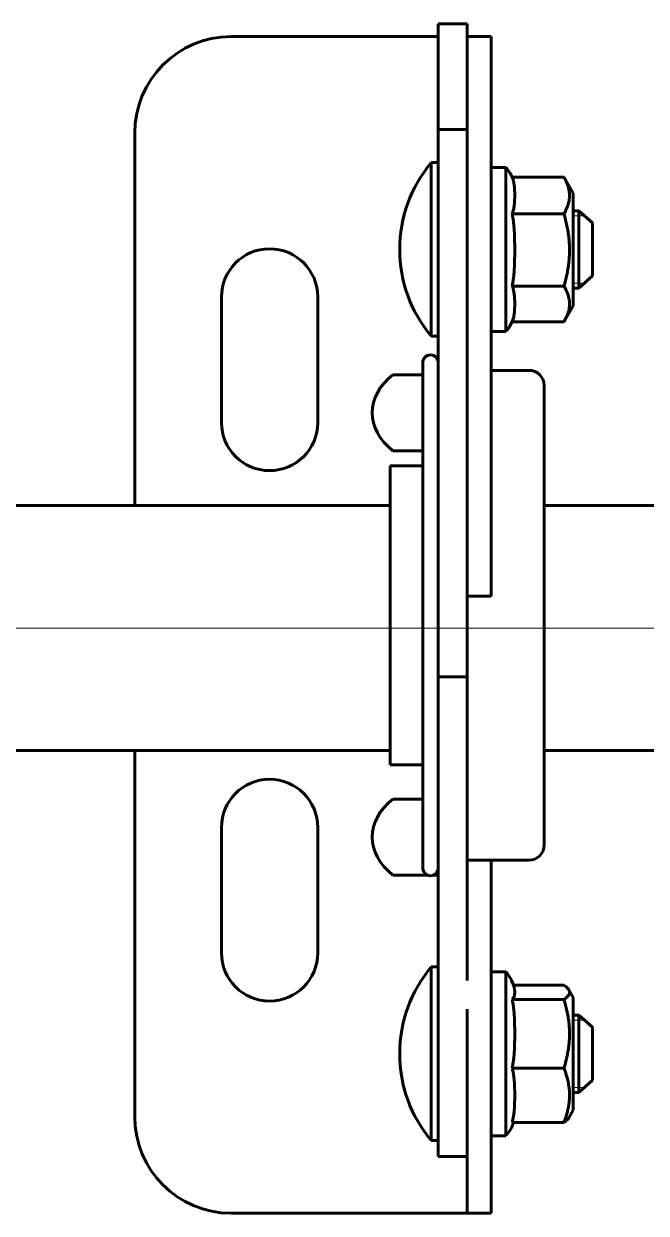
# Model space of a CAD drawing. Header units: millimetres. Extents: x 0 to 1680, y 0 to 594.
# Drawn here: x 114.002 to 116.424, y 502.935 to 507.56 of the extents above; entities that cross this region are included whole.
import ezdxf

# ---------------------------------------------------------------- set-up
doc = ezdxf.new("R2010")
doc.units = ezdxf.units.MM
for name, pattern in [('K5LT_AXLED', [19.5, 15, -1.5, 1.5, -1.5]), ('K5LT_BASIC', [0]), ('K5LT_THIN', [0])]:
    doc.linetypes.add(name, pattern=pattern)
doc.layers.add('Системный слой', color=7, linetype='Continuous')

msp = doc.modelspace()

# ---------------------------------------------------------------- linework, layer by layer
at = {"layer": 'Системный слой', "color": 5, "linetype": 'K5LT_BASIC', "lineweight": 60, "true_color": 0x0000ff}
for p, q in [((115.61501, 507.14982), (115.61501, 507.56046)), ((115.72751, 507.56046), (115.61501, 507.56046)), ((115.72751, 507.51042), (115.72751, 507.56046)), ((115.61501, 507.51042), (114.80876, 507.51042)), ((115.82126, 507.51042), (115.72751, 507.51042)), ((115.72751, 506.94792), (115.72751, 507.51042)), ((115.82126, 506.94792), (115.82126, 507.51042)), ((115.72751, 507.14982), (115.61501, 507.14982)), ((115.61501, 505.02158), (115.61501, 507.14982)), ((114.43376, 507.13542), (114.43376, 505.68703)), ((115.58787, 507.02055), (115.61501, 507.02055)), ((115.58787, 506.3493), (115.58787, 507.02055)), ((115.82126, 507.0018), (115.87751, 507.0018)), ((115.87751, 507.0018), (115.87751, 506.3643)), ((116.10417, 506.96449), (115.90248, 506.96449)), ((116.10498, 506.96309), (116.10417, 506.96449)), ((116.10498, 506.96309), (116.14001, 506.90242)), ((115.72751, 505.70924), (115.72751, 506.94792)), ((115.82126, 505.70924), (115.82126, 506.94792)), ((116.14001, 506.87206), (116.14001, 506.90242)), ((116.14001, 506.46367), (116.14001, 506.87206)), ((116.10417, 506.82162), (115.90248, 506.82162)), ((116.14001, 506.83305), (116.16251, 506.83305)), ((116.16251, 506.83305), (116.21501, 506.78617)), ((116.16251, 506.53472), (116.16251, 506.83305)), ((116.21501, 506.78617), (116.21501, 506.58107)), ((116.21501, 506.58107), (116.21501, 506.57992)), ((116.10417, 506.54017), (115.90248, 506.54017)), ((116.16251, 506.53305), (116.21501, 506.57992)), ((114.77126, 506.49792), (114.77126, 506.01042)), ((115.14626, 506.01042), (115.14626, 506.49792)), ((116.14001, 506.53305), (116.16251, 506.53305)), ((116.16251, 506.53305), (116.16251, 506.53472)), ((116.10498, 506.403), (116.14001, 506.46367)), ((116.10417, 506.4016), (115.90249, 506.4016)), ((116.10498, 506.403), (116.10417, 506.4016)), ((115.82126, 506.3643), (115.87751, 506.3643)), ((115.58787, 506.34555), (115.58787, 506.3493)), ((115.58787, 506.34555), (115.61501, 506.34555)), ((115.55501, 505.04939), (115.55501, 506.24292)), ((115.96751, 506.21292), (115.82126, 506.21292)), ((115.55501, 506.19569), (115.43849, 506.19569)), ((116.02751, 505.06872), (116.02751, 506.15292)), ((115.55501, 505.90015), (115.43849, 505.90015)), ((115.42751, 505.13557), (115.42751, 505.84167)), ((115.55501, 505.84167), (115.42751, 505.84167)), ((116.02751, 505.13557), (116.02751, 505.84167)), ((115.72751, 505.33424), (115.72751, 505.70924)), ((115.82126, 505.33424), (115.82126, 505.70924)), ((112.89205, 505.68703), (115.42751, 505.68703)), ((116.02751, 505.68703), (159.84574, 505.68703)), ((115.82126, 505.33424), (115.72751, 505.33424)), ((115.72751, 505.02158), (115.72751, 505.33424)), ((115.42751, 504.67917), (115.42751, 505.13557)), ((116.02751, 504.67917), (116.02751, 505.13557)), ((116.02751, 504.36792), (116.02751, 505.06872)), ((115.55501, 504.27792), (115.55501, 505.04939)), ((115.72751, 505.02158), (115.61501, 505.02158)), ((115.61501, 504.11021), (115.61501, 505.02158)), ((115.72751, 504.11021), (115.72751, 505.02158)), ((115.42751, 504.73453), (112.89205, 504.73453)), ((114.43376, 504.73453), (114.43376, 503.31042)), ((159.84574, 504.73453), (116.02751, 504.73453)), ((115.55501, 504.67917), (115.42751, 504.67917)), ((115.55501, 504.54569), (115.43849, 504.54569)), ((114.77126, 504.43542), (114.77126, 503.94792)), ((115.14626, 503.94792), (115.14626, 504.43542)), ((115.96751, 504.30792), (115.72751, 504.30792)), ((115.82126, 503.84065), (115.82126, 504.30792)), ((115.57366, 504.25015), (115.43849, 504.25015)), ((115.61501, 504.25015), (115.59636, 504.25015)), ((115.61501, 503.19624), (115.61501, 504.11021)), ((115.72751, 503.84065), (115.72751, 504.11021)), ((115.58787, 503.89291), (115.61501, 503.89291)), ((115.58787, 503.22167), (115.58787, 503.89291)), ((115.82126, 503.87416), (115.87751, 503.87416)), ((115.87751, 503.87416), (115.87751, 503.23666)), ((115.82126, 503.72875), (115.82126, 503.84065)), ((116.10417, 503.82212), (115.90792, 503.82212)), ((116.10417, 503.76664), (115.90248, 503.76664)), ((116.12312, 503.80404), (116.14001, 503.77479)), ((116.14001, 503.77048), (116.14001, 503.77479)), ((116.14001, 503.33604), (116.14001, 503.77048)), ((115.72751, 503.70186), (115.72751, 503.72875)), ((115.82126, 503.70186), (115.82126, 503.72875)), ((115.72751, 503.34761), (115.72751, 503.70186)), ((115.82126, 503.34761), (115.82126, 503.70186)), ((116.14001, 503.70541), (116.16251, 503.70541)), ((116.16251, 503.70541), (116.21501, 503.65854)), ((116.16251, 503.40708), (116.16251, 503.70541)), ((116.21501, 503.65854), (116.21501, 503.45343)), ((116.10417, 503.49993), (115.90248, 503.49993)), ((116.16251, 503.40541), (116.21501, 503.45229)), ((116.21501, 503.45343), (116.21501, 503.45229)), ((116.14001, 503.40541), (116.16251, 503.40541)), ((116.16251, 503.40541), (116.16251, 503.40708)), ((115.72751, 502.95617), (115.72751, 503.34761)), ((115.82126, 502.95617), (115.82126, 503.34761)), ((116.12312, 503.30678), (116.14001, 503.33604)), ((116.10417, 503.2887), (115.90248, 503.2887)), ((115.58787, 503.21791), (115.58787, 503.22167)), ((115.58787, 503.21791), (115.61501, 503.21791)), ((115.82126, 503.23666), (115.87751, 503.23666)), ((115.61501, 503.15646), (115.61501, 503.19624)), ((115.72751, 503.15646), (115.61501, 503.15646)), ((114.80876, 502.93542), (115.61501, 502.93542)), ((115.61501, 502.93542), (115.72751, 502.93542)), ((115.72751, 502.93542), (115.72751, 502.95617)), ((115.82126, 502.93542), (115.72751, 502.93542)), ((115.82126, 502.93542), (115.82126, 502.95617))]:
    msp.add_line(p, q, dxfattribs=at)
at = {"layer": 'Системный слой', "color": 7, "linetype": 'K5LT_THIN', "lineweight": 18}
for p, q in [((116.14001, 506.8143), (116.16251, 506.8143)), ((116.14001, 506.8143), (116.16251, 506.8143)), ((116.18351, 506.8143), (116.16251, 506.8143)), ((116.14001, 506.5518), (116.16251, 506.5518)), ((116.14001, 506.5518), (116.16251, 506.5518)), ((116.16251, 506.5518), (116.18185, 506.5518)), ((116.18351, 506.5518), (116.18185, 506.5518)), ((116.14001, 503.68666), (116.16251, 503.68666)), ((116.14001, 503.68666), (116.16251, 503.68666)), ((116.18351, 503.68666), (116.16251, 503.68666)), ((116.14001, 503.42416), (116.16251, 503.42416)), ((116.14001, 503.42416), (116.16251, 503.42416)), ((116.16251, 503.42416), (116.18186, 503.42416)), ((116.18351, 503.42416), (116.18186, 503.42416))]:
    msp.add_line(p, q, dxfattribs=at)
at = {"layer": 'Системный слой', "color": 30, "linetype": 'K5LT_AXLED', "lineweight": 18, "true_color": 0xff8000}
msp.add_line((51.2364, 505.21078), (174.95197, 505.21078), dxfattribs=at)
at = {"layer": 'Системный слой', "color": 5, "linetype": 'K5LT_BASIC', "lineweight": 60, "true_color": 0x0000ff}
for centre, radius, start, end in [((114.80876, 507.13542), 0.375, 90, 180), ((115.99001, 506.68305), 0.525, 139.9948, 180), ((115.78491, 506.91279), 0.12844, 23.73952, 43.8685), ((114.95876, 506.49792), 0.1875, 0, 180), ((115.99001, 506.68305), 0.525, 180, 220.0052), ((115.78491, 506.45331), 0.12844, 316.1315, 336.94315), ((115.58501, 506.24292), 0.03, 0, 180), ((115.96751, 506.15292), 0.06, 0, 90), ((114.95876, 506.01042), 0.1875, 180, 0), ((114.95876, 504.43542), 0.1875, 0, 180), ((115.96751, 504.36792), 0.06, 270, 0), ((115.58501, 504.27792), 0.03, 180, 0), ((114.95876, 503.94792), 0.1875, 180, 0), ((115.99001, 503.55541), 0.525, 139.9948, 180), ((115.78491, 503.78515), 0.12844, 8.45653, 43.8685), ((115.99001, 503.55541), 0.525, 180, 220.0052), ((114.80876, 503.31042), 0.375, 180, 270), ((115.78491, 503.32567), 0.12844, 316.1315, 343.27252)]:
    msp.add_arc(centre, radius, start, end, dxfattribs=at)
for centre in [(115.67015, 506.04792), (115.67015, 504.39792)]:
    msp.add_ellipse(centre, major_axis=(-0.31199, 0), ratio=0.7071068, start_param=5.5492208, end_param=7.0171498, dxfattribs=at)
for points, knots in [([(115.90248, 506.82162), (115.90375, 506.82455), (115.90563, 506.82963), (115.9079, 506.83765), (115.90966, 506.84604), (115.91106, 506.85601), (115.91193, 506.86659), (115.91239, 506.87718), (115.91258, 506.88711), (115.9126, 506.89664), (115.91247, 506.90605), (115.91213, 506.91561), (115.9115, 506.9253), (115.9105, 506.93452), (115.90914, 506.94269), (115.90767, 506.94924), (115.90567, 506.95634), (115.90389, 506.96124), (115.90248, 506.96449)], [0, 0, 0, 0, 1.1879488, 2.0476897, 3.2185243, 4.5409748, 6.0245704, 7.428708, 8.7435824, 9.9657517, 11.2099008, 12.4795041, 13.7653091, 15.0644268, 16.1516576, 17.0252643, 17.6826409, 19, 19, 19, 19]), ([(116.10417, 506.96449), (116.10747, 506.95868), (116.1135, 506.94701), (116.11928, 506.93228), (116.12267, 506.92035), (116.12443, 506.91183), (116.12563, 506.90273), (116.12594, 506.89663), (116.12594, 506.89306)], [0, 0, 0, 0, 2.2365865, 4.4813377, 5.6077957, 6.7365865, 7.6788979, 9, 9, 9, 9]), ([(116.12594, 506.89306), (116.12594, 506.88843), (116.12549, 506.88154), (116.12396, 506.8718), (116.12204, 506.86328), (116.11896, 506.85318), (116.11344, 506.83905), (116.10803, 506.82842), (116.10417, 506.82162)], [0, 0, 0, 0, 1.7209473, 2.5619255, 3.6399069, 4.9159007, 6.3639131, 9, 9, 9, 9]), ([(115.90248, 506.54017), (115.90375, 506.54595), (115.90563, 506.55596), (115.9079, 506.57175), (115.90966, 506.58827), (115.91106, 506.60792), (115.91193, 506.62877), (115.91239, 506.64961), (115.91258, 506.66918), (115.9126, 506.68796), (115.91247, 506.70649), (115.91213, 506.72532), (115.9115, 506.74441), (115.9105, 506.76258), (115.90914, 506.77868), (115.90767, 506.79157), (115.90567, 506.80555), (115.90389, 506.8152), (115.90248, 506.82162)], [0, 0, 0, 0, 1.1879486, 2.0476893, 3.2185237, 4.5409741, 6.0245694, 7.4287068, 8.743581, 9.9657503, 11.2098994, 12.4795028, 13.7653079, 15.0644258, 16.1516569, 17.0252638, 17.6826405, 19, 19, 19, 19]), ([(116.10417, 506.54017), (116.10837, 506.55473), (116.11402, 506.57684), (116.11978, 506.60692), (116.12312, 506.63014), (116.12531, 506.65406), (116.12617, 506.67836), (116.1256, 506.70278), (116.12365, 506.72715), (116.12038, 506.75137), (116.11449, 506.78305), (116.10857, 506.80637), (116.10417, 506.82162)], [0, 0, 0, 0, 2.0707127, 3.1097294, 4.1778089, 5.2725111, 6.3871723, 7.4951698, 8.6044624, 9.7217135, 10.8306995, 13, 13, 13, 13]), ([(115.9031, 506.40302), (115.90411, 506.4054), (115.90577, 506.40985), (115.9079, 506.41715), (115.90966, 506.42528), (115.91106, 506.43496), (115.91193, 506.44522), (115.91239, 506.45548), (115.91258, 506.46512), (115.9126, 506.47436), (115.91247, 506.48349), (115.91213, 506.49276), (115.9115, 506.50216), (115.9105, 506.5111), (115.90914, 506.51903), (115.90767, 506.52538), (115.90567, 506.53226), (115.90389, 506.53701), (115.90248, 506.54017)], [0, 0, 0, 0, 1.0003336, 1.86913, 3.0522968, 4.3886766, 5.8878986, 7.3068258, 8.6355497, 9.8705921, 11.1278458, 12.410822, 13.7101706, 15.0229722, 16.1216551, 17.0044637, 17.6687647, 19, 19, 19, 19]), ([(116.10417, 506.54017), (116.10476, 506.53917), (116.10627, 506.53655), (116.10939, 506.53088), (116.11409, 506.52154), (116.11945, 506.50862), (116.1237, 506.49397), (116.12578, 506.4802), (116.1261, 506.46791), (116.12515, 506.4567), (116.12303, 506.44557), (116.11976, 506.4344), (116.1142, 506.42012), (116.10884, 506.40968), (116.10498, 506.403)], [0, 0, 0, 0, 0.3383986, 0.8798362, 1.8950319, 3.4528138, 5.1373782, 6.6780061, 7.910313, 9.1085905, 10.3017265, 11.5237506, 12.7548256, 15, 15, 15, 15]), ([(116.10417, 503.82212), (116.10913, 503.81873), (116.11487, 503.81419), (116.12041, 503.80815), (116.12226, 503.80553), (116.12311, 503.80405)], [0, 0, 0, 0, 3.4110555, 4.5524186, 6, 6, 6, 6]), ([(115.90248, 503.76664), (115.90375, 503.76778), (115.90563, 503.76975), (115.9079, 503.77286), (115.90966, 503.77612), (115.91106, 503.77999), (115.91193, 503.7841), (115.91239, 503.78821), (115.91258, 503.79207), (115.9126, 503.79577), (115.91245, 503.79973), (115.91219, 503.8025), (115.91196, 503.80404)], [0, 0, 0, 0, 1.2070555, 2.0806244, 3.2702904, 4.6140111, 6.1214685, 7.5481901, 8.8842127, 10.1260392, 11.3901989, 13, 13, 13, 13]), ([(115.90248, 503.49993), (115.90375, 503.50541), (115.90563, 503.51489), (115.9079, 503.52986), (115.90966, 503.54551), (115.91106, 503.56413), (115.91193, 503.58389), (115.91239, 503.60364), (115.91258, 503.62219), (115.9126, 503.63998), (115.91247, 503.65754), (115.91213, 503.67539), (115.9115, 503.69347), (115.9105, 503.71069), (115.90914, 503.72594), (115.90767, 503.73816), (115.90567, 503.75141), (115.90389, 503.76056), (115.90248, 503.76664)], [0, 0, 0, 0, 1.1879486, 2.0476893, 3.2185237, 4.5409741, 6.0245694, 7.4287068, 8.743581, 9.9657503, 11.2098994, 12.4795028, 13.7653079, 15.0644258, 16.1516569, 17.0252638, 17.6826405, 19, 19, 19, 19]), ([(116.12594, 503.79438), (116.12594, 503.79258), (116.12549, 503.78991), (116.12396, 503.78612), (116.12204, 503.78281), (116.11896, 503.7789), (116.11344, 503.77341), (116.10803, 503.76928), (116.10417, 503.76664)], [0, 0, 0, 0, 1.7209473, 2.5619255, 3.6399069, 4.9159007, 6.3639131, 9, 9, 9, 9]), ([(116.10417, 503.49993), (116.10837, 503.51373), (116.11402, 503.53468), (116.11978, 503.56318), (116.12312, 503.58519), (116.12531, 503.60786), (116.12617, 503.63089), (116.1256, 503.65403), (116.12365, 503.67712), (116.12038, 503.70007), (116.11449, 503.73009), (116.10857, 503.75219), (116.10417, 503.76664)], [0, 0, 0, 0, 2.0707127, 3.1097294, 4.1778089, 5.2725111, 6.3871723, 7.4951698, 8.6044624, 9.7217135, 10.8306995, 13, 13, 13, 13]), ([(116.12311, 503.80405), (116.12361, 503.80319), (116.12454, 503.80136), (116.12563, 503.79814), (116.12594, 503.79577), (116.12594, 503.79438)], [0, 0, 0, 0, 1.6102549, 3.4378072, 6, 6, 6, 6]), ([(115.90248, 503.2887), (115.90375, 503.29304), (115.90563, 503.30055), (115.9079, 503.31241), (115.90966, 503.3248), (115.91106, 503.33955), (115.91193, 503.3552), (115.91239, 503.37084), (115.91258, 503.38553), (115.9126, 503.39962), (115.91247, 503.41353), (115.91213, 503.42766), (115.9115, 503.44199), (115.9105, 503.45562), (115.90914, 503.4677), (115.90767, 503.47738), (115.90567, 503.48787), (115.90389, 503.49512), (115.90248, 503.49993)], [0, 0, 0, 0, 1.1879485, 2.0476893, 3.2185236, 4.540974, 6.0245692, 7.4287066, 8.7435809, 9.9657502, 11.2098992, 12.4795026, 13.7653078, 15.0644257, 16.1516568, 17.0252637, 17.6826405, 19, 19, 19, 19]), ([(116.10417, 503.49993), (116.10476, 503.4984), (116.10627, 503.49441), (116.10939, 503.48577), (116.11409, 503.47153), (116.11945, 503.45184), (116.1237, 503.4295), (116.12578, 503.40852), (116.1261, 503.38978), (116.12515, 503.3727), (116.12303, 503.35573), (116.11976, 503.33871), (116.11401, 503.3162), (116.10835, 503.29958), (116.10417, 503.2887)], [0, 0, 0, 0, 0.3348831, 0.870696, 1.8753452, 3.416944, 5.0840081, 6.6086312, 7.8281361, 9.0139652, 10.1947063, 11.4040353, 12.6223212, 15, 15, 15, 15]), ([(116.10417, 503.2887), (116.10753, 503.291), (116.11308, 503.29517), (116.11931, 503.30121), (116.12206, 503.30495), (116.12312, 503.30678)], [0, 0, 0, 0, 2.3283021, 4.1980142, 6, 6, 6, 6])]:
    msp.add_open_spline(points, degree=3, knots=knots, dxfattribs=at)

doc.saveas('drawing.dxf')
